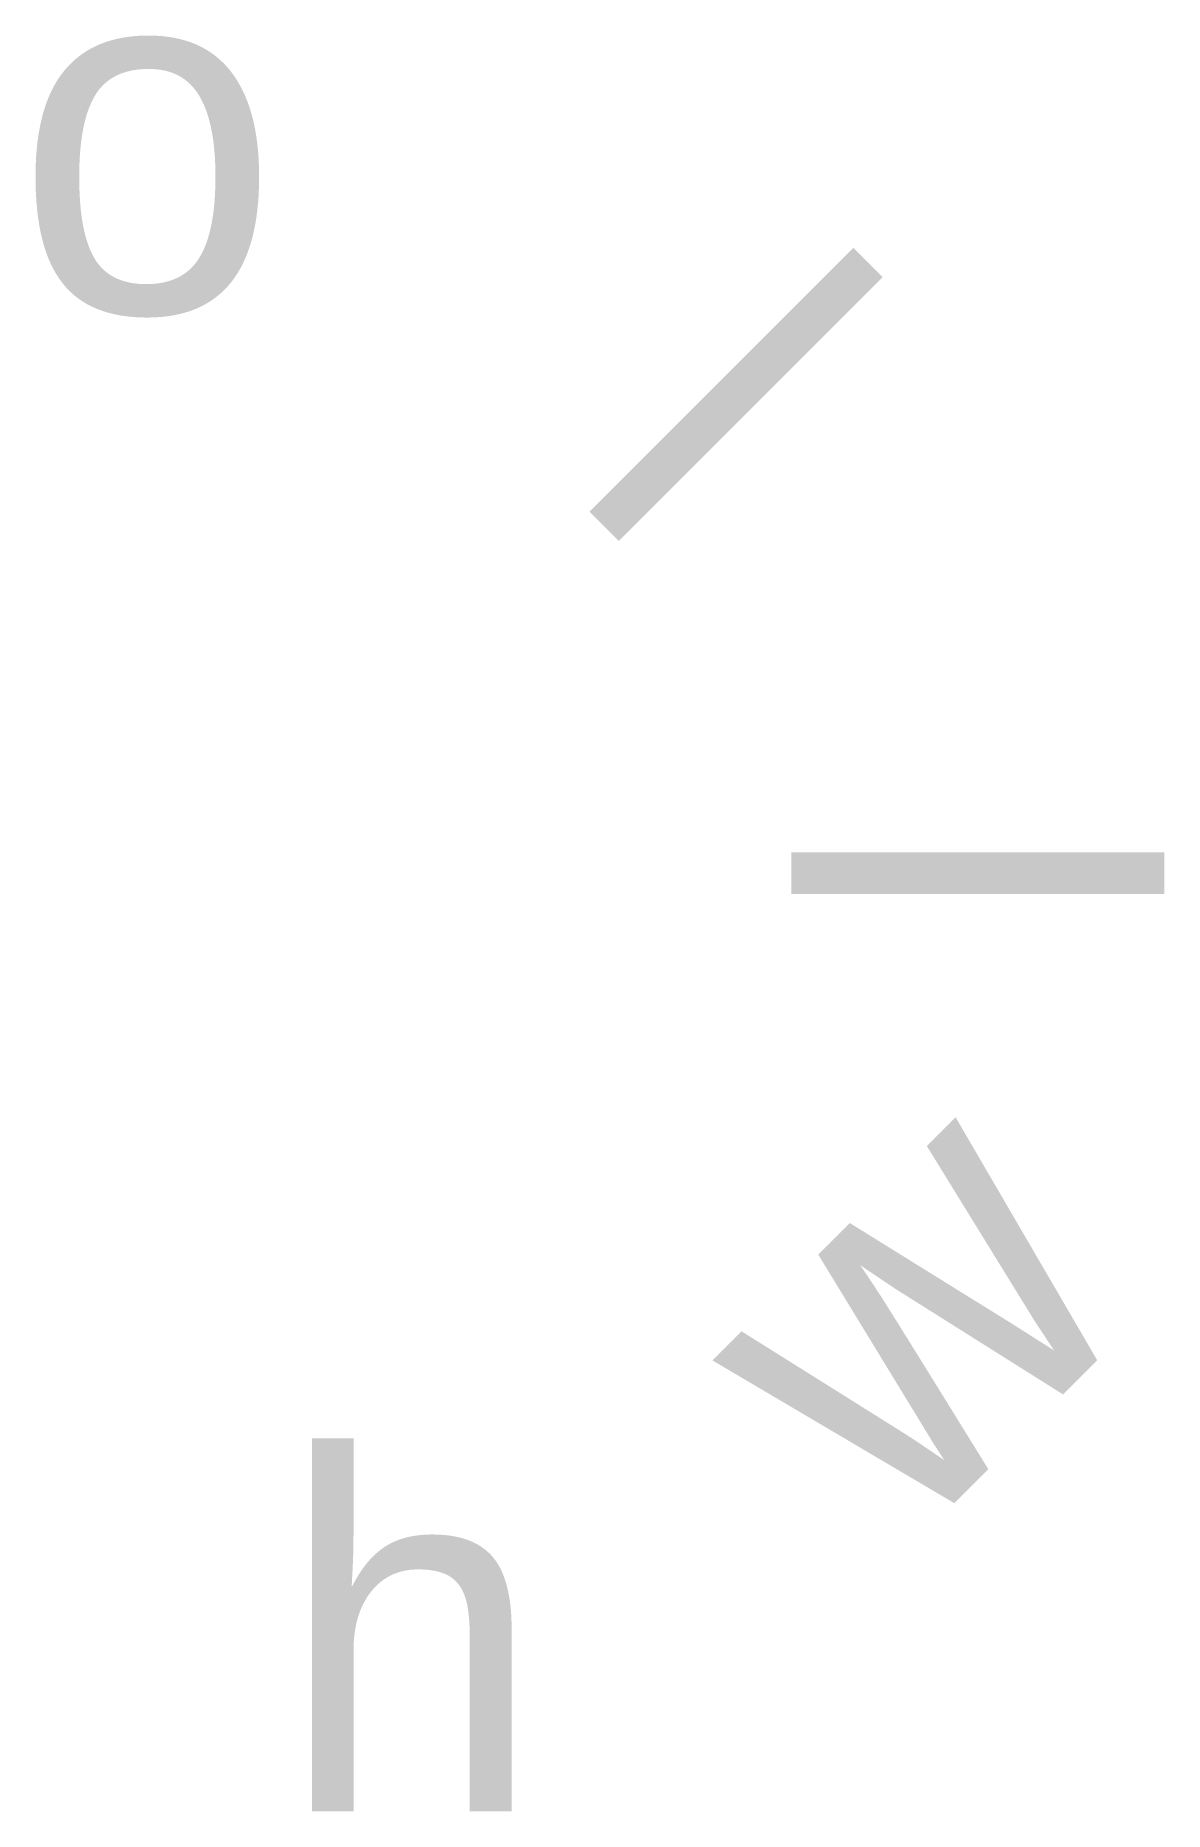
# Model space of a CAD drawing. Header units: metres. Extents: x -14 to 50, y -50 to 50.
import ezdxf

# ---------------------------------------------------------------- set-up
doc = ezdxf.new("R2010")
doc.units = ezdxf.units.M

msp = doc.modelspace()

# ---------------------------------------------------------------- texts
for s, rotation, p in [('o', 180, (0, 50)), ('l', 135, (35.36, 35.36)), ('l', 90, (50, 0)), ('w', 45, (35.36, -35.36))]:
    msp.add_text(s, height=20, rotation=rotation).set_placement(p)
msp.add_text('h', height=20).set_placement((0, -50))

doc.saveas('drawing.dxf')
